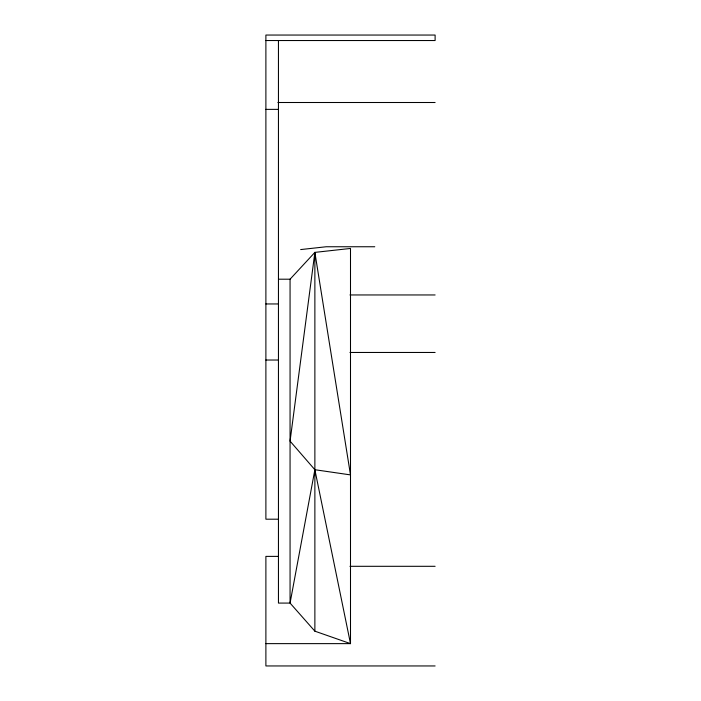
<?xml version="1.0" encoding="UTF-8"?>
<svg xmlns="http://www.w3.org/2000/svg" width="701" height="701" viewBox="0 0 701 701"><rect width="100%" height="100%" fill="white"/><g stroke="black" fill="none" stroke-linecap="round" stroke-linejoin="round"><path stroke-width="1.05" d="M278.446 40.535L278.446 603.079L290.065 603.079L314.872 469.723L350.5 474.901L314.872 252.386L290.065 279.2L290.065 603.079L314.872 631.172L350.5 643.632L350.5 248.452L314.872 252.386L290.065 441.139L314.872 469.723L350.5 643.632L265.889 643.632M300.668 249.574L326.228 246.752L374.772 246.752M265.889 40.535L435.111 40.535L435.111 35.05L265.889 35.05L265.889 519.196L278.446 519.196M277.903 102.504L435.111 102.504M265.889 109.374L278.446 109.374M278.446 279.2L290.065 279.2M349.957 294.955L435.111 294.955M265.889 303.954L278.446 303.954M349.957 352.463L435.111 352.463M265.889 360.025L278.446 360.025M278.446 556.384L265.889 556.384L265.889 665.95L435.111 665.95M349.957 566.303L435.111 566.303M314.872 252.386L314.872 631.172"/></g></svg>
